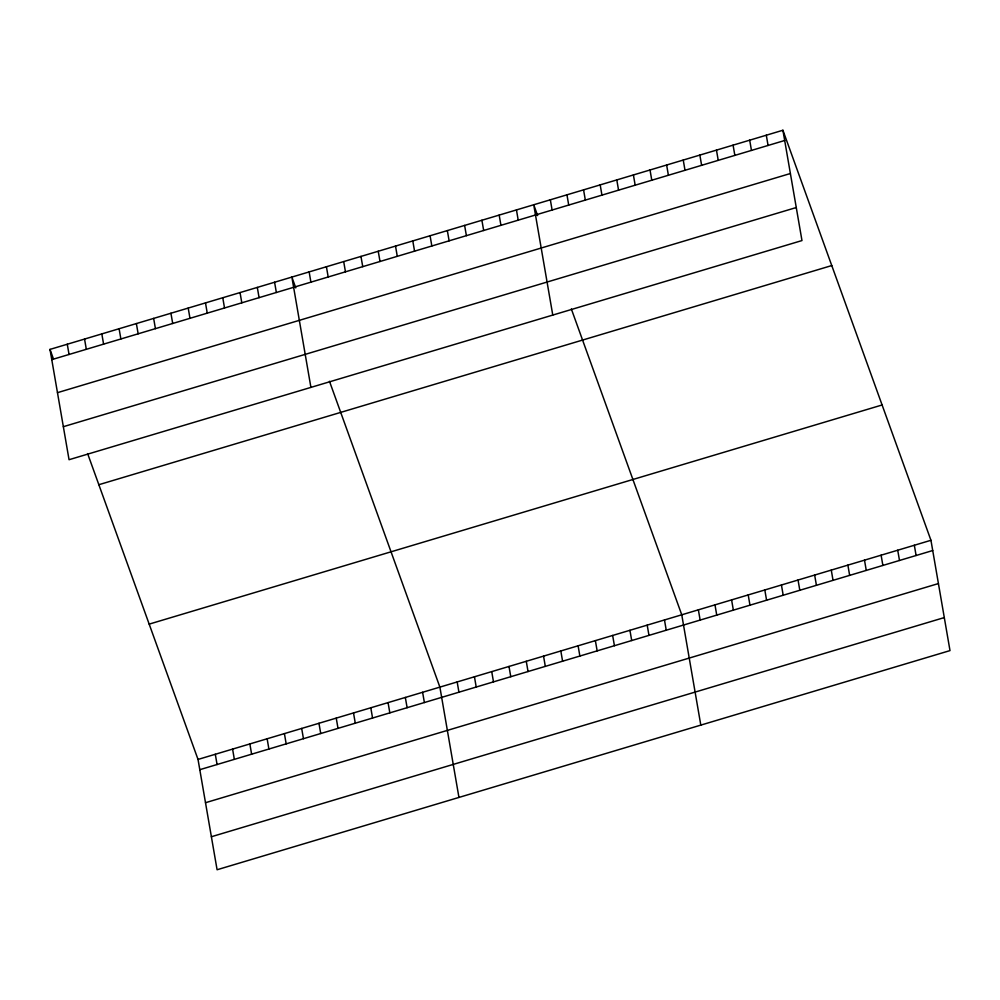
<?xml version="1.0" encoding="UTF-8"?>
<svg xmlns="http://www.w3.org/2000/svg" width="1000" height="1000" viewBox="0 0 1000 1000"><rect width="100%" height="100%" fill="white"/><g stroke="black" fill="none" stroke-linecap="round" stroke-linejoin="round"><path stroke-width="1.5" d="M782.913 130.25L801.975 240.562L69.05 459.712L50 349.4L782.913 130.25L930.95 540.288L950 650.6L217.087 869.75L198.025 759.438L87.613 453.587M51.775 359.637L784.688 140.488M57.475 392.663L790.387 173.512M63.35 426.688L796.263 207.537M98.85 484.712L831.762 265.562M149.175 624.125L882.1 404.975M198.025 759.438L930.95 540.288M199.8 769.688L932.712 550.538M205.5 802.712L938.425 583.562M211.375 836.737L944.3 617.575M537.638 215.588L533.725 204.762L552.775 315.075M571.337 308.95L681.75 614.8L700.812 725.113M295.775 287.9L291.863 277.075L310.912 387.388M329.475 381.275L439.888 687.125L458.95 797.438M50 349.4L53.425 358.875M914.338 545.25L916.1 555.5M897.725 550.225L899.488 560.462M881.112 555.188L882.875 565.438M864.5 560.163L866.263 570.4M847.887 565.125L849.65 575.375M766.3 135.213L768.075 145.463M831.275 570.087L833.037 580.337M749.688 140.175L751.462 150.425M814.65 575.062L816.425 585.3M733.075 145.15L734.85 155.387M798.037 580.025L799.812 590.275M716.462 150.113L718.238 160.362M781.425 585L783.2 595.237M699.85 155.087L701.625 165.325M764.812 589.963L766.587 600.212M683.238 160.05L685.013 170.3M748.2 594.925L749.975 605.175M666.625 165.012L668.4 175.263M731.587 599.9L733.363 610.138M650.013 169.988L651.787 180.225M714.975 604.862L716.75 615.112M633.4 174.95L635.175 185.2M698.363 609.837L700.138 620.075M616.788 179.925L618.562 190.162M600.175 184.887L601.95 195.138M664.475 619.963L666.25 630.212M583.562 189.85L585.337 200.1M647.2 625.138L648.975 635.375M566.95 194.825L568.725 205.062M629.925 630.3L631.7 640.537M550.337 199.788L552.112 210.037M612.65 635.462L614.425 645.713M595.375 640.625L597.15 650.875M516.45 209.925L518.212 220.162M578.1 645.8L579.875 656.038M499.175 215.087L500.938 225.338M560.825 650.962L562.587 661.2M481.9 220.25L483.663 230.5M543.55 656.125L545.312 666.375M464.625 225.425L466.388 235.662M526.275 661.287L528.038 671.538M447.35 230.588L449.113 240.825M509 666.462L510.763 676.7M430.075 235.75L431.838 246M491.725 671.625L493.488 681.862M412.788 240.912L414.562 251.163M474.45 676.787L476.213 687.038M395.513 246.088L397.287 256.325M457.163 681.95L458.938 692.2M378.237 251.25L380.012 261.488M360.962 256.413L362.738 266.663M422.612 692.288L424.387 702.537M343.688 261.575L345.462 271.825M405.337 697.45L407.113 707.7M326.413 266.75L328.188 276.988M388.062 702.613L389.837 712.862M309.137 271.913L310.912 282.162M370.788 707.788L372.562 718.025M353.512 712.95L355.288 723.2M274.587 282.238L276.35 292.488M336.238 718.112L338.013 728.363M257.312 287.413L259.075 297.65M318.962 723.275L320.725 733.525M240.037 292.575L241.8 302.825M301.688 728.45L303.45 738.688M222.763 297.738L224.525 307.987M284.413 733.612L286.175 743.863M205.487 302.9L207.25 313.15M267.137 738.775L268.9 749.025M188.212 308.075L189.975 318.312M249.862 743.938L251.625 754.188M170.925 313.238L172.7 323.488M232.587 749.112L234.35 759.35M153.65 318.4L155.425 328.65M215.3 754.275L217.075 764.525M136.375 323.562L138.15 333.812M119.1 328.738L120.875 338.975M101.825 333.9L103.6 344.15M84.55 339.062L86.325 349.312M67.275 344.225L69.05 354.475"/></g></svg>
